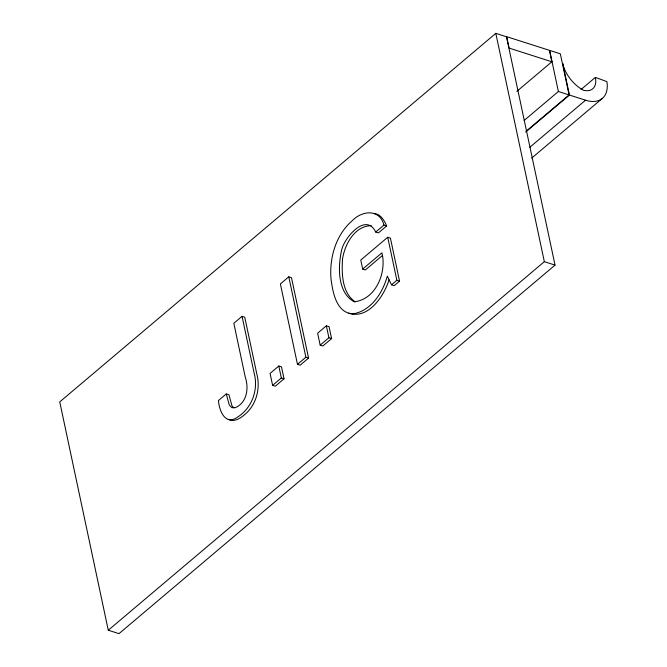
<?xml version="1.0" encoding="UTF-8"?>
<svg xmlns="http://www.w3.org/2000/svg" width="667" height="667" viewBox="0 0 667 667"><rect width="100%" height="100%" fill="white"/><g stroke="black" fill="none" stroke-linecap="round" stroke-linejoin="round"><path stroke-width="1" d="M389.036 279.848C384.167 295.923 368.209 319.81 348.824 313.148M495.806 33.35L59.747 401.893L108.279 630.232L118.976 633.65L555.036 265.107L506.503 36.768L495.806 33.35L544.339 261.681L555.036 265.107M242.054 316.325L233.825 323.287L245.214 376.863C248.983 387.969 247.232 402.618 235.201 407.729L231.816 407.662L229.265 404.952L226.255 393.93L218.442 400.534C219.176 410.747 225.338 426.146 237.702 417.017C252.276 407.77 258.663 389.228 254.052 372.753L242.054 316.325L244.756 317.184L256.745 373.612C260.772 388.669 256.253 405.603 243.78 415.374C239.62 418.818 233.517 422.336 228.197 419.326M288.786 276.813L280.382 283.917L297.474 364.315L300.167 365.174L308.571 358.071L291.479 277.672L288.786 276.813L305.878 357.212L308.571 358.071M516.858 91.354L551.876 61.764L549.45 50.342L506.662 36.668L509.088 48.082L551.876 61.764M375.713 232.041L383.942 225.079L386.643 225.938L378.406 232.9L375.713 232.041C365.991 211.706 343.48 238.361 341.412 251.034C337.902 267.217 337.477 292.93 354.277 301.784C375.963 299.433 386.918 272.194 381.908 252.826L362.681 269.084L360.764 260.055L387.719 237.26L390.412 238.119L399.558 281.14L394.205 285.659L391.512 284.801L387.31 276.155C382.716 292.83 371.085 311.047 352.81 313.907C336.168 312.79 332.716 291.979 330.974 278.714C329.356 257.67 335.843 234.926 352.159 220.769C362.048 210.43 379.74 208.638 383.942 225.079M524.162 120.427L558.379 91.504L569.076 94.931L560.338 53.827L549.641 50.409L558.379 91.504M526.105 131.241L569.076 94.931M525.696 132.041L569.46 95.047L585.543 100.192A35.651 20.66 49.8 0 0 606.912 81.624L595.373 77.397L581.049 89.503M382.291 255.636L365.374 269.943L362.681 269.084M529.84 147.265L585.543 100.192M278.806 366.025L270.068 373.412L272.603 385.343L275.304 386.201L284.034 378.814L281.499 366.883L278.806 366.025L281.341 377.956L284.034 378.814M326.363 325.804L317.634 333.192L320.168 345.122L322.861 345.99L331.599 338.603L329.064 326.672L326.363 325.804L328.906 337.735L331.599 338.603M531.682 158.121L602.501 98.266M272.603 385.343L281.341 377.956M297.474 364.315L305.878 357.212M320.168 345.122L328.906 337.735M391.512 284.801L396.865 280.273L399.558 281.14M108.279 630.232L544.339 261.681M373.712 213.507C380.415 213.673 384.334 220.435 386.643 225.938M371.219 225.654C354.661 225.988 344.922 244.105 342.555 258.754C341.579 273.295 341.896 292.846 355.161 301.859M226.255 393.93L228.956 394.789L231.958 405.819L233.875 407.845M569.46 95.047L562.773 63.598A27.105 15.708 49.8 0 0 583.433 90.27A22.194 12.865 49.8 0 0 595.373 77.397M387.719 237.26L396.865 280.273"/></g></svg>
